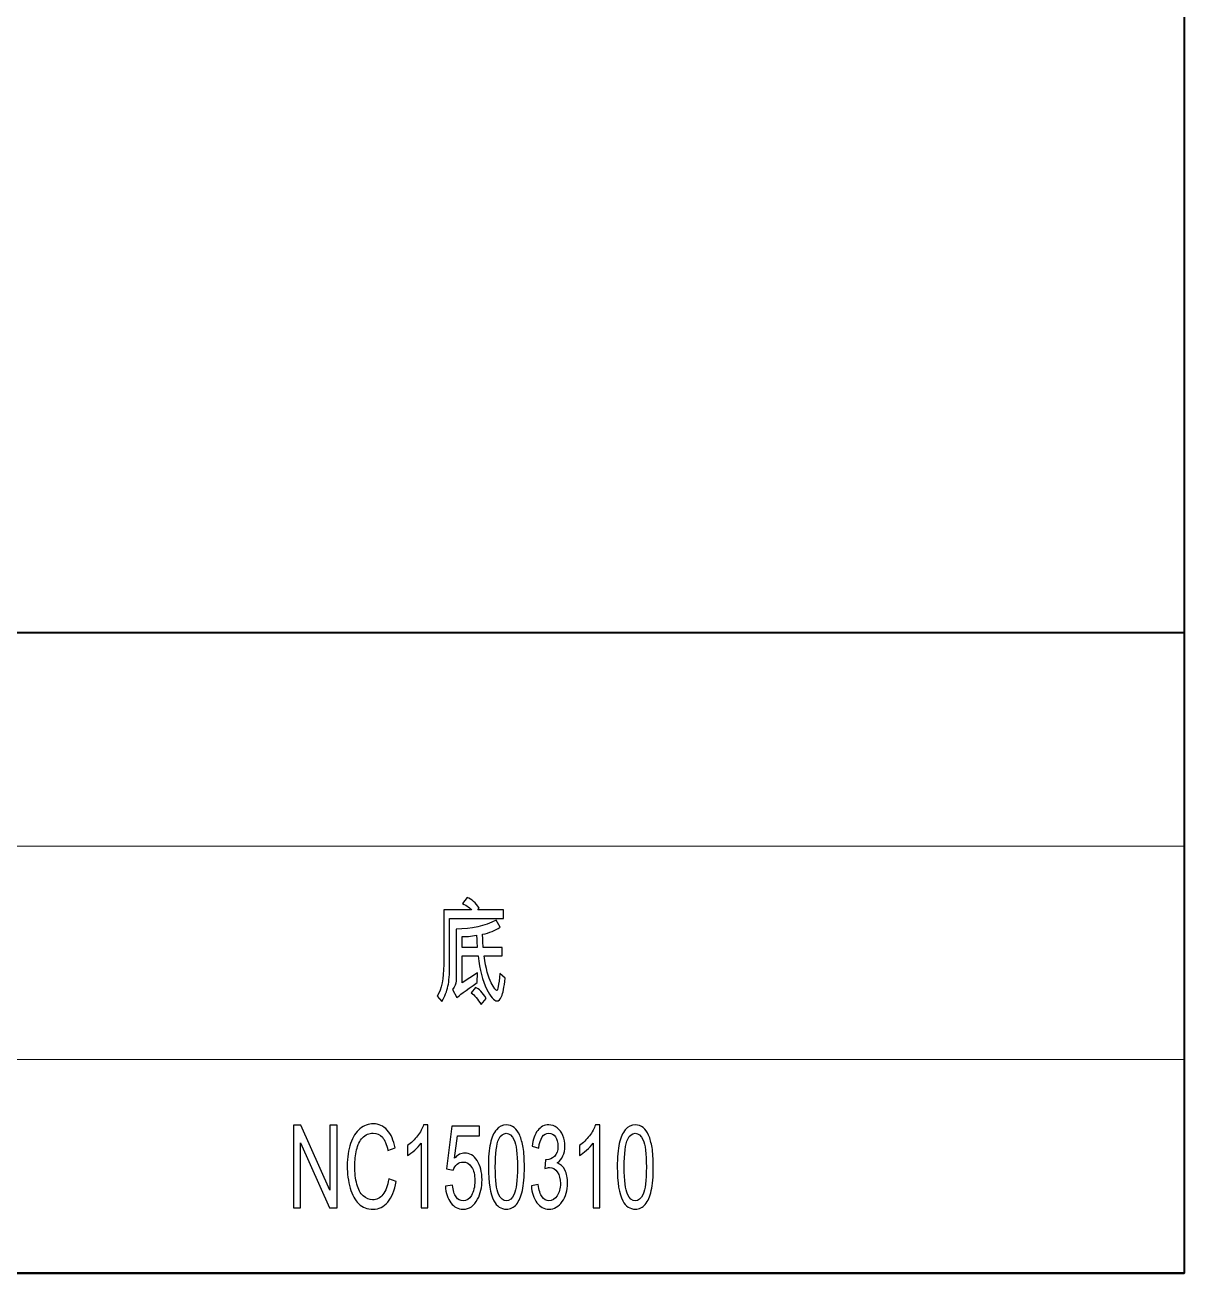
# Model space of a CAD drawing. Header units: millimetres. Extents: x -672 to 672, y -225 to 223.
# Drawn here: x 64.5 to 123.2, y -207.8 to -144.6 of the extents above; entities that cross this region are included whole.
import ezdxf

# ---------------------------------------------------------------- set-up
doc = ezdxf.new("R2010")
doc.units = ezdxf.units.MM
doc.header["$MEASUREMENT"] = 0
doc.layers.add('layer 1', color=7, linetype='Continuous')

msp = doc.modelspace()

# ---------------------------------------------------------------- linework, layer by layer
at = {"layer": 'layer 1', "lineweight": 40}
msp.add_open_spline([(123.1599, 207.75), (123.1599, 207.75), (-161.8401, 207.75), (-161.8401, 207.75), (-161.8401, 207.75), (-161.8401, -207.75), (-161.8401, -207.75), (-161.8401, -207.75), (123.1599, -207.75), (123.1599, -207.75), (123.1599, -207.75), (123.1599, 207.75), (123.1599, 207.75)], degree=3, knots=[0, 0, 0, 0, 0.25, 0.25, 0.25, 0.5, 0.5, 0.5, 0.75, 0.75, 0.75, 1, 1, 1, 1], dxfattribs=at)
for points in [[(-92.8401, -175.35), (-92.8401, -175.35), (123.1599, -175.35), (123.1599, -175.35)], [(123.1599, -175.35), (123.1599, -175.35), (123.1599, -207.75), (123.1599, -207.75)], [(-92.8401, -207.75), (-92.8401, -207.75), (123.1599, -207.75), (123.1599, -207.75)]]:
    msp.add_open_spline(points, degree=3, dxfattribs=at)
at = {"layer": 'layer 1', "lineweight": 9}
for points in [[(-92.8401, -186.15), (-92.8401, -186.15), (123.1599, -186.15), (123.1599, -186.15)], [(-92.8401, -196.95), (-92.8401, -196.95), (123.1599, -196.95), (123.1599, -196.95)]]:
    msp.add_open_spline(points, degree=3, dxfattribs=at)
at = {"layer": 'layer 1'}
for points, knots in [([(88.7381, -189.8107), (88.7381, -189.8107), (86.0108, -189.8107), (86.0108, -189.8107), (86.0108, -189.8107), (86.0108, -192.1858), (86.0108, -192.1858), (86.0108, -192.6399), (85.9841, -192.9928), (85.93, -193.2456), (85.8759, -193.4983), (85.7724, -193.7569), (85.6199, -194.0233), (85.6199, -194.0233), (85.3848, -193.7385), (85.3848, -193.7385), (85.6037, -193.3865), (85.7131, -192.8576), (85.7131, -192.1518), (85.7131, -192.1518), (85.7131, -189.3859), (85.7131, -189.3859), (85.7131, -189.3859), (87.1253, -189.3859), (87.1253, -189.3859), (87.0569, -189.2896), (86.9025, -189.1797), (86.6635, -189.0582), (86.6635, -189.0582), (86.9019, -188.7568), (86.9019, -188.7568), (87.1298, -188.8424), (87.3305, -189.0203), (87.5031, -189.2925), (87.5031, -189.2925), (87.4406, -189.3859), (87.4406, -189.3859), (87.4406, -189.3859), (88.7381, -189.3859), (88.7381, -189.3859), (88.7381, -189.3859), (88.7381, -189.8107), (88.7381, -189.8107)], [0, 0, 0, 0, 0.0714286, 0.0714286, 0.0714286, 0.1428571, 0.1428571, 0.1428571, 0.2142857, 0.2142857, 0.2142857, 0.2857143, 0.2857143, 0.2857143, 0.3571429, 0.3571429, 0.3571429, 0.4285714, 0.4285714, 0.4285714, 0.5, 0.5, 0.5, 0.5714286, 0.5714286, 0.5714286, 0.6428571, 0.6428571, 0.6428571, 0.7142857, 0.7142857, 0.7142857, 0.7857143, 0.7857143, 0.7857143, 0.8571429, 0.8571429, 0.8571429, 0.9285714, 0.9285714, 0.9285714, 1, 1, 1, 1]), ([(88.828, -192.8324), (88.7707, -193.2981), (88.7095, -193.6072), (88.6443, -193.7599), (88.5799, -193.9125), (88.4985, -193.9893), (88.4001, -193.9893), (88.2652, -193.9893), (88.0939, -193.7851), (87.8848, -193.3768), (87.6764, -192.9685), (87.5337, -192.4133), (87.4575, -191.7133), (87.4575, -191.7133), (86.6446, -191.7133), (86.6446, -191.7133), (86.6446, -191.7133), (86.6446, -193.0657), (86.6446, -193.0657), (86.6446, -193.0657), (87.421, -192.565), (87.421, -192.565), (87.421, -192.565), (87.41, -193.0608), (87.41, -193.0608), (86.8133, -193.4876), (86.47, -193.7365), (86.3815, -193.8065), (86.3815, -193.8065), (86.16, -193.405), (86.16, -193.405), (86.2844, -193.2592), (86.3469, -193.1163), (86.3469, -192.9782), (86.3469, -192.9782), (86.3469, -190.3484), (86.3469, -190.3484), (87.124, -190.3484), (87.7956, -190.1986), (88.3603, -189.8992), (88.3603, -189.8992), (88.5622, -190.2609), (88.5622, -190.2609), (88.3193, -190.4261), (88.0236, -190.5447), (87.6751, -190.6167), (87.694, -190.991), (87.7077, -191.2146), (87.7155, -191.2885), (87.7155, -191.2885), (88.673, -191.2885), (88.673, -191.2885), (88.673, -191.2885), (88.673, -191.7133), (88.673, -191.7133), (88.673, -191.7133), (87.7532, -191.7133), (87.7532, -191.7133), (87.8464, -192.3472), (87.9682, -192.7983), (88.1187, -193.0657), (88.2698, -193.334), (88.3629, -193.4672), (88.3981, -193.4672), (88.4457, -193.4672), (88.4964, -193.1804), (88.5512, -192.6049), (88.5512, -192.6049), (88.828, -192.8324), (88.828, -192.8324)], [0, 0, 0, 0, 0.0434783, 0.0434783, 0.0434783, 0.0869565, 0.0869565, 0.0869565, 0.1304348, 0.1304348, 0.1304348, 0.173913, 0.173913, 0.173913, 0.2173913, 0.2173913, 0.2173913, 0.2608696, 0.2608696, 0.2608696, 0.3043478, 0.3043478, 0.3043478, 0.3478261, 0.3478261, 0.3478261, 0.3913043, 0.3913043, 0.3913043, 0.4347826, 0.4347826, 0.4347826, 0.4782609, 0.4782609, 0.4782609, 0.5217391, 0.5217391, 0.5217391, 0.5652174, 0.5652174, 0.5652174, 0.6086957, 0.6086957, 0.6086957, 0.6521739, 0.6521739, 0.6521739, 0.6956522, 0.6956522, 0.6956522, 0.7391304, 0.7391304, 0.7391304, 0.7826087, 0.7826087, 0.7826087, 0.826087, 0.826087, 0.826087, 0.8695652, 0.8695652, 0.8695652, 0.9130435, 0.9130435, 0.9130435, 0.9565217, 0.9565217, 0.9565217, 1, 1, 1, 1]), ([(87.4139, -191.2885), (87.4035, -191.1942), (87.3917, -190.9832), (87.3794, -190.6565), (87.0817, -190.7168), (86.8367, -190.7431), (86.6446, -190.7334), (86.6446, -190.7334), (86.6446, -191.2885), (86.6446, -191.2885), (86.6446, -191.2885), (87.4139, -191.2885), (87.4139, -191.2885)], [0, 0, 0, 0, 0.25, 0.25, 0.25, 0.5, 0.5, 0.5, 0.75, 0.75, 0.75, 1, 1, 1, 1]), ([(87.8601, -193.861), (87.8601, -193.861), (87.6139, -194.1624), (87.6139, -194.1624), (87.436, -193.8931), (87.2673, -193.7006), (87.1083, -193.5849), (87.1083, -193.5849), (87.3201, -193.3058), (87.3201, -193.3058), (87.4959, -193.3739), (87.6757, -193.5586), (87.8601, -193.861)], [0, 0, 0, 0, 0.25, 0.25, 0.25, 0.5, 0.5, 0.5, 0.75, 0.75, 0.75, 1, 1, 1, 1]), ([(78.1134, -204.45), (78.1134, -204.45), (78.1134, -200.2734), (78.1134, -200.2734), (78.1134, -200.2734), (78.4938, -200.2734), (78.4938, -200.2734), (78.4938, -200.2734), (79.9621, -203.5517), (79.9621, -203.5517), (79.9621, -203.5517), (79.9621, -200.2734), (79.9621, -200.2734), (79.9621, -200.2734), (80.3177, -200.2734), (80.3177, -200.2734), (80.3177, -200.2734), (80.3177, -204.45), (80.3177, -204.45), (80.3177, -204.45), (79.9373, -204.45), (79.9373, -204.45), (79.9373, -204.45), (78.4691, -201.1717), (78.4691, -201.1717), (78.4691, -201.1717), (78.4691, -204.45), (78.4691, -204.45), (78.4691, -204.45), (78.1134, -204.45), (78.1134, -204.45)], [0, 0, 0, 0, 0.1, 0.1, 0.1, 0.2, 0.2, 0.2, 0.3, 0.3, 0.3, 0.4, 0.4, 0.4, 0.5, 0.5, 0.5, 0.6, 0.6, 0.6, 0.7, 0.7, 0.7, 0.8, 0.8, 0.8, 0.9, 0.9, 0.9, 1, 1, 1, 1]), ([(82.933, -202.9849), (82.933, -202.9849), (83.3043, -203.1249), (83.3043, -203.1249), (83.2268, -203.5789), (83.0874, -203.924), (82.8861, -204.1622), (82.6848, -204.4004), (82.4386, -204.52), (82.1475, -204.52), (81.8465, -204.52), (81.6015, -204.4286), (81.4127, -204.2449), (81.2238, -204.0621), (81.0805, -203.7967), (80.9821, -203.4496), (80.8838, -203.1015), (80.8343, -202.7292), (80.8343, -202.3306), (80.8343, -201.896), (80.8896, -201.5168), (81.001, -201.1931), (81.1124, -200.8693), (81.2707, -200.6234), (81.4759, -200.4552), (81.681, -200.287), (81.9071, -200.2034), (82.1533, -200.2034), (82.4334, -200.2034), (82.6685, -200.3093), (82.8587, -200.5222), (83.0496, -200.7352), (83.1825, -201.0336), (83.2574, -201.4186), (83.2574, -201.4186), (82.8939, -201.547), (82.8939, -201.547), (82.8295, -201.2436), (82.735, -201.022), (82.6118, -200.8839), (82.4888, -200.7449), (82.3337, -200.6759), (82.1468, -200.6759), (81.9325, -200.6759), (81.7527, -200.7527), (81.6087, -200.9063), (81.4648, -201.0599), (81.3632, -201.267), (81.3052, -201.5256), (81.2466, -201.7852), (81.2172, -202.0525), (81.2172, -202.3277), (81.2172, -202.6825), (81.2518, -202.9926), (81.3208, -203.2571), (81.3899, -203.5225), (81.4974, -203.7199), (81.6433, -203.8511), (81.7891, -203.9824), (81.9468, -204.0475), (82.1168, -204.0475), (82.3239, -204.0475), (82.4985, -203.9581), (82.6419, -203.7801), (82.7852, -203.6013), (82.8822, -203.3368), (82.933, -202.9849)], [0, 0, 0, 0, 0.0454545, 0.0454545, 0.0454545, 0.0909091, 0.0909091, 0.0909091, 0.1363636, 0.1363636, 0.1363636, 0.1818182, 0.1818182, 0.1818182, 0.2272727, 0.2272727, 0.2272727, 0.2727273, 0.2727273, 0.2727273, 0.3181818, 0.3181818, 0.3181818, 0.3636364, 0.3636364, 0.3636364, 0.4090909, 0.4090909, 0.4090909, 0.4545455, 0.4545455, 0.4545455, 0.5, 0.5, 0.5, 0.5454545, 0.5454545, 0.5454545, 0.5909091, 0.5909091, 0.5909091, 0.6363636, 0.6363636, 0.6363636, 0.6818182, 0.6818182, 0.6818182, 0.7272727, 0.7272727, 0.7272727, 0.7727273, 0.7727273, 0.7727273, 0.8181818, 0.8181818, 0.8181818, 0.8636364, 0.8636364, 0.8636364, 0.9090909, 0.9090909, 0.9090909, 0.9545455, 0.9545455, 0.9545455, 1, 1, 1, 1]), ([(84.9152, -204.45), (84.9152, -204.45), (84.5713, -204.45), (84.5713, -204.45), (84.5713, -204.45), (84.5713, -201.1814), (84.5713, -201.1814), (84.4885, -201.3), (84.3797, -201.4177), (84.2455, -201.5353), (84.1114, -201.6529), (83.9902, -201.7414), (83.8834, -201.7997), (83.8834, -201.7997), (83.8834, -201.3039), (83.8834, -201.3039), (84.0755, -201.1697), (84.2436, -201.0064), (84.3875, -200.8139), (84.5315, -200.6224), (84.6338, -200.4367), (84.6937, -200.2559), (84.6937, -200.2559), (84.9152, -200.2559), (84.9152, -200.2559), (84.9152, -200.2559), (84.9152, -204.45), (84.9152, -204.45)], [0, 0, 0, 0, 0.1111111, 0.1111111, 0.1111111, 0.2222222, 0.2222222, 0.2222222, 0.3333333, 0.3333333, 0.3333333, 0.4444444, 0.4444444, 0.4444444, 0.5555556, 0.5555556, 0.5555556, 0.6666667, 0.6666667, 0.6666667, 0.7777778, 0.7777778, 0.7777778, 0.8888889, 0.8888889, 0.8888889, 1, 1, 1, 1]), ([(85.7991, -203.3533), (85.7991, -203.3533), (86.1587, -203.3125), (86.1587, -203.3125), (86.1853, -203.574), (86.2473, -203.7704), (86.3437, -203.9026), (86.4401, -204.0339), (86.5579, -204.1), (86.6967, -204.1), (86.8641, -204.1), (87.0042, -204.0067), (87.1181, -203.821), (87.2315, -203.6343), (87.2882, -203.3874), (87.2882, -203.0801), (87.2882, -202.7875), (87.2341, -202.5571), (87.1253, -202.3879), (87.0165, -202.2188), (86.8726, -202.1342), (86.6935, -202.1342), (86.5821, -202.1342), (86.4824, -202.1721), (86.3938, -202.2479), (86.3059, -202.3238), (86.2368, -202.422), (86.186, -202.5425), (86.186, -202.5425), (85.8616, -202.4725), (85.8616, -202.4725), (85.8616, -202.4725), (86.1313, -200.3259), (86.1313, -200.3259), (86.1313, -200.3259), (87.5188, -200.3259), (87.5188, -200.3259), (87.5188, -200.3259), (87.5188, -200.8159), (87.5188, -200.8159), (87.5188, -200.8159), (86.4055, -200.8159), (86.4055, -200.8159), (86.4055, -200.8159), (86.2564, -201.9427), (86.2564, -201.9427), (86.4238, -201.7667), (86.5997, -201.6792), (86.7833, -201.6792), (87.0269, -201.6792), (87.2328, -201.8056), (87.4002, -202.0583), (87.5676, -202.3111), (87.6516, -202.6358), (87.6516, -203.0325), (87.6516, -203.4107), (87.578, -203.7374), (87.4308, -204.0125), (87.2517, -204.3508), (87.0068, -204.52), (86.6967, -204.52), (86.4426, -204.52), (86.2355, -204.4131), (86.0746, -204.2001), (85.9137, -203.9872), (85.8219, -203.7053), (85.7991, -203.3533)], [0, 0, 0, 0, 0.0454545, 0.0454545, 0.0454545, 0.0909091, 0.0909091, 0.0909091, 0.1363636, 0.1363636, 0.1363636, 0.1818182, 0.1818182, 0.1818182, 0.2272727, 0.2272727, 0.2272727, 0.2727273, 0.2727273, 0.2727273, 0.3181818, 0.3181818, 0.3181818, 0.3636364, 0.3636364, 0.3636364, 0.4090909, 0.4090909, 0.4090909, 0.4545455, 0.4545455, 0.4545455, 0.5, 0.5, 0.5, 0.5454545, 0.5454545, 0.5454545, 0.5909091, 0.5909091, 0.5909091, 0.6363636, 0.6363636, 0.6363636, 0.6818182, 0.6818182, 0.6818182, 0.7272727, 0.7272727, 0.7272727, 0.7727273, 0.7727273, 0.7727273, 0.8181818, 0.8181818, 0.8181818, 0.8636364, 0.8636364, 0.8636364, 0.9090909, 0.9090909, 0.9090909, 0.9545455, 0.9545455, 0.9545455, 1, 1, 1, 1]), ([(87.9728, -202.3889), (87.9728, -201.896), (88.0067, -201.4974), (88.0744, -201.196), (88.1428, -200.8936), (88.2437, -200.6613), (88.3779, -200.4989), (88.5115, -200.3366), (88.6802, -200.2559), (88.8834, -200.2559), (89.0332, -200.2559), (89.1648, -200.3006), (89.2788, -200.391), (89.3922, -200.4814), (89.486, -200.6117), (89.5589, -200.7818), (89.6318, -200.951), (89.6892, -201.1581), (89.7309, -201.4021), (89.7732, -201.6461), (89.794, -201.9757), (89.794, -202.3889), (89.794, -202.8789), (89.7602, -203.2756), (89.6931, -203.5769), (89.626, -203.8793), (89.525, -204.1117), (89.3908, -204.275), (89.2573, -204.4383), (89.0879, -204.52), (88.8834, -204.52), (88.6144, -204.52), (88.4027, -204.3771), (88.2489, -204.0903), (88.0646, -203.7403), (87.9728, -203.1735), (87.9728, -202.3889)], [0, 0, 0, 0, 0.0833333, 0.0833333, 0.0833333, 0.1666667, 0.1666667, 0.1666667, 0.25, 0.25, 0.25, 0.3333333, 0.3333333, 0.3333333, 0.4166667, 0.4166667, 0.4166667, 0.5, 0.5, 0.5, 0.5833333, 0.5833333, 0.5833333, 0.6666667, 0.6666667, 0.6666667, 0.75, 0.75, 0.75, 0.8333333, 0.8333333, 0.8333333, 0.9166667, 0.9166667, 0.9166667, 1, 1, 1, 1]), ([(88.3245, -202.3908), (88.3245, -203.0782), (88.3779, -203.5351), (88.4854, -203.7607), (88.5929, -203.9872), (88.7258, -204.1), (88.8834, -204.1), (89.041, -204.1), (89.1739, -203.9863), (89.2814, -203.7597), (89.3889, -203.5322), (89.4423, -203.0763), (89.4423, -202.3908), (89.4423, -201.7035), (89.3889, -201.2465), (89.2814, -201.021), (89.1746, -200.7945), (89.0404, -200.6817), (88.8795, -200.6817), (88.7218, -200.6817), (88.5955, -200.7818), (88.5011, -200.9811), (88.3831, -201.2349), (88.3245, -201.7054), (88.3245, -202.3908)], [0, 0, 0, 0, 0.125, 0.125, 0.125, 0.25, 0.25, 0.25, 0.375, 0.375, 0.375, 0.5, 0.5, 0.5, 0.625, 0.625, 0.625, 0.75, 0.75, 0.75, 0.875, 0.875, 0.875, 1, 1, 1, 1]), ([(90.1465, -203.3417), (90.1465, -203.3417), (90.4904, -203.2717), (90.4904, -203.2717), (90.5301, -203.5633), (90.5966, -203.7733), (90.691, -203.9017), (90.7854, -204.03), (90.9014, -204.0942), (91.0388, -204.0942), (91.2017, -204.0942), (91.3391, -204.0106), (91.4499, -203.8433), (91.5606, -203.6761), (91.616, -203.469), (91.616, -203.2221), (91.616, -202.9868), (91.5645, -202.7924), (91.4609, -202.6388), (91.358, -202.4861), (91.2271, -202.4093), (91.0675, -202.4093), (91.0024, -202.4093), (90.9216, -202.4288), (90.8246, -202.4667), (90.8246, -202.4667), (90.863, -202.0175), (90.863, -202.0175), (90.8858, -202.0214), (90.9047, -202.0233), (90.9184, -202.0233), (91.0656, -202.0233), (91.1971, -201.966), (91.3151, -201.8522), (91.4323, -201.7385), (91.4909, -201.5635), (91.4909, -201.3272), (91.4909, -201.1396), (91.4479, -200.984), (91.3626, -200.8606), (91.2773, -200.7371), (91.1672, -200.6759), (91.0323, -200.6759), (90.8981, -200.6759), (90.7868, -200.739), (90.6975, -200.8654), (90.6083, -200.9918), (90.5509, -201.1814), (90.5255, -201.4342), (90.5255, -201.4342), (90.1816, -201.3409), (90.1816, -201.3409), (90.224, -200.9967), (90.319, -200.7293), (90.4683, -200.5397), (90.6167, -200.3502), (90.8024, -200.2559), (91.0239, -200.2559), (91.1763, -200.2559), (91.317, -200.3045), (91.4453, -200.4027), (91.5743, -200.4999), (91.6726, -200.6331), (91.7404, -200.8013), (91.8088, -200.9704), (91.8427, -201.1493), (91.8427, -201.3389), (91.8427, -201.5188), (91.8101, -201.6821), (91.7456, -201.8299), (91.6805, -201.9777), (91.5841, -202.0953), (91.457, -202.1828), (91.6225, -202.2392), (91.7508, -202.3578), (91.8427, -202.5376), (91.9339, -202.7165), (91.9794, -202.9421), (91.9794, -203.2114), (91.9794, -203.576), (91.8902, -203.8861), (91.7124, -204.1399), (91.5339, -204.3936), (91.3085, -204.52), (91.0362, -204.52), (90.7907, -204.52), (90.5868, -204.4101), (90.4246, -204.1914), (90.2618, -203.9726), (90.1692, -203.6897), (90.1465, -203.3417)], [0, 0, 0, 0, 0.0333333, 0.0333333, 0.0333333, 0.0666667, 0.0666667, 0.0666667, 0.1, 0.1, 0.1, 0.1333333, 0.1333333, 0.1333333, 0.1666667, 0.1666667, 0.1666667, 0.2, 0.2, 0.2, 0.2333333, 0.2333333, 0.2333333, 0.2666667, 0.2666667, 0.2666667, 0.3, 0.3, 0.3, 0.3333333, 0.3333333, 0.3333333, 0.3666667, 0.3666667, 0.3666667, 0.4, 0.4, 0.4, 0.4333333, 0.4333333, 0.4333333, 0.4666667, 0.4666667, 0.4666667, 0.5, 0.5, 0.5, 0.5333333, 0.5333333, 0.5333333, 0.5666667, 0.5666667, 0.5666667, 0.6, 0.6, 0.6, 0.6333333, 0.6333333, 0.6333333, 0.6666667, 0.6666667, 0.6666667, 0.7, 0.7, 0.7, 0.7333333, 0.7333333, 0.7333333, 0.7666667, 0.7666667, 0.7666667, 0.8, 0.8, 0.8, 0.8333333, 0.8333333, 0.8333333, 0.8666667, 0.8666667, 0.8666667, 0.9, 0.9, 0.9, 0.9333333, 0.9333333, 0.9333333, 0.9666667, 0.9666667, 0.9666667, 1, 1, 1, 1]), ([(93.6099, -204.45), (93.6099, -204.45), (93.266, -204.45), (93.266, -204.45), (93.266, -204.45), (93.266, -201.1814), (93.266, -201.1814), (93.1832, -201.3), (93.0744, -201.4177), (92.9402, -201.5353), (92.8061, -201.6529), (92.6849, -201.7414), (92.5781, -201.7997), (92.5781, -201.7997), (92.5781, -201.3039), (92.5781, -201.3039), (92.7702, -201.1697), (92.9383, -201.0064), (93.0823, -200.8139), (93.2262, -200.6224), (93.3285, -200.4367), (93.3884, -200.2559), (93.3884, -200.2559), (93.6099, -200.2559), (93.6099, -200.2559), (93.6099, -200.2559), (93.6099, -204.45), (93.6099, -204.45)], [0, 0, 0, 0, 0.1111111, 0.1111111, 0.1111111, 0.2222222, 0.2222222, 0.2222222, 0.3333333, 0.3333333, 0.3333333, 0.4444444, 0.4444444, 0.4444444, 0.5555556, 0.5555556, 0.5555556, 0.6666667, 0.6666667, 0.6666667, 0.7777778, 0.7777778, 0.7777778, 0.8888889, 0.8888889, 0.8888889, 1, 1, 1, 1]), ([(94.4938, -202.3889), (94.4938, -201.896), (94.5277, -201.4974), (94.5955, -201.196), (94.6638, -200.8936), (94.7648, -200.6613), (94.899, -200.4989), (95.0325, -200.3366), (95.2012, -200.2559), (95.4045, -200.2559), (95.5543, -200.2559), (95.6859, -200.3006), (95.7998, -200.391), (95.9132, -200.4814), (96.007, -200.6117), (96.0799, -200.7818), (96.1529, -200.951), (96.2102, -201.1581), (96.2519, -201.4021), (96.2942, -201.6461), (96.3151, -201.9757), (96.3151, -202.3889), (96.3151, -202.8789), (96.2812, -203.2756), (96.2141, -203.5769), (96.147, -203.8793), (96.0461, -204.1117), (95.9119, -204.275), (95.7783, -204.4383), (95.609, -204.52), (95.4045, -204.52), (95.1354, -204.52), (94.9238, -204.3771), (94.77, -204.0903), (94.5857, -203.7403), (94.4938, -203.1735), (94.4938, -202.3889)], [0, 0, 0, 0, 0.0833333, 0.0833333, 0.0833333, 0.1666667, 0.1666667, 0.1666667, 0.25, 0.25, 0.25, 0.3333333, 0.3333333, 0.3333333, 0.4166667, 0.4166667, 0.4166667, 0.5, 0.5, 0.5, 0.5833333, 0.5833333, 0.5833333, 0.6666667, 0.6666667, 0.6666667, 0.75, 0.75, 0.75, 0.8333333, 0.8333333, 0.8333333, 0.9166667, 0.9166667, 0.9166667, 1, 1, 1, 1]), ([(94.8456, -202.3908), (94.8456, -203.0782), (94.899, -203.5351), (95.0064, -203.7607), (95.1139, -203.9872), (95.2468, -204.1), (95.4045, -204.1), (95.5621, -204.1), (95.695, -203.9863), (95.8025, -203.7597), (95.9099, -203.5322), (95.9633, -203.0763), (95.9633, -202.3908), (95.9633, -201.7035), (95.9099, -201.2465), (95.8025, -201.021), (95.6956, -200.7945), (95.5615, -200.6817), (95.4005, -200.6817), (95.2429, -200.6817), (95.1165, -200.7818), (95.0221, -200.9811), (94.9042, -201.2349), (94.8456, -201.7054), (94.8456, -202.3908)], [0, 0, 0, 0, 0.125, 0.125, 0.125, 0.25, 0.25, 0.25, 0.375, 0.375, 0.375, 0.5, 0.5, 0.5, 0.625, 0.625, 0.625, 0.75, 0.75, 0.75, 0.875, 0.875, 0.875, 1, 1, 1, 1])]:
    msp.add_open_spline(points, degree=3, knots=knots, dxfattribs=at)

doc.saveas('drawing.dxf')
